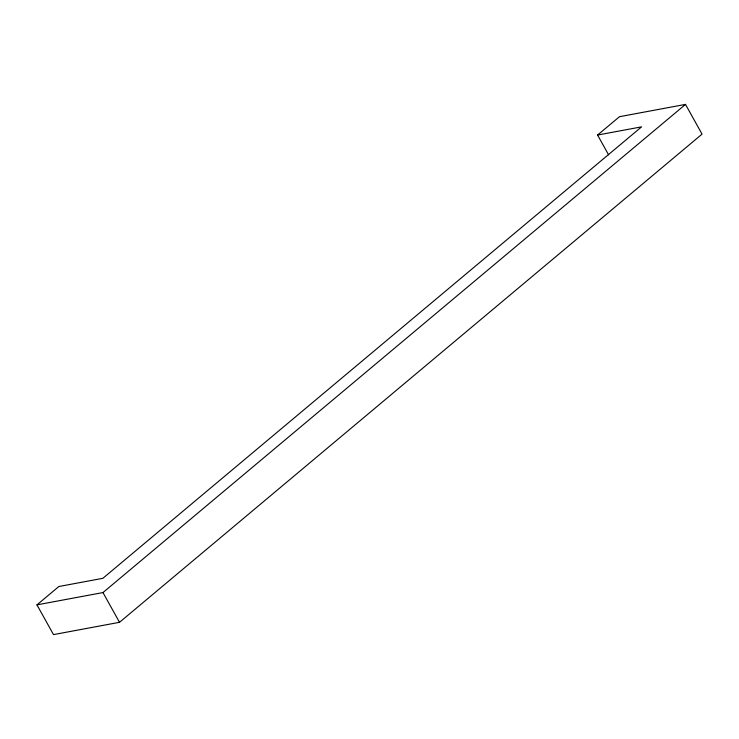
<?xml version="1.0" encoding="UTF-8"?>
<svg xmlns="http://www.w3.org/2000/svg" width="739" height="739" viewBox="0 0 739 739"><rect width="100%" height="100%" fill="white"/><g stroke="black" fill="none" stroke-linecap="round" stroke-linejoin="round"><path stroke-width="1.11" d="M597.583 135.043L619.476 116.697L685.496 104.393L702.05 134.128L119.524 622.303L53.504 634.607L36.95 604.871L58.852 586.517L102.86 578.314L641.591 126.849L597.583 135.043L608.613 154.867M36.95 604.871L102.97 592.567L685.496 104.393M102.97 592.567L119.524 622.303"/></g></svg>
